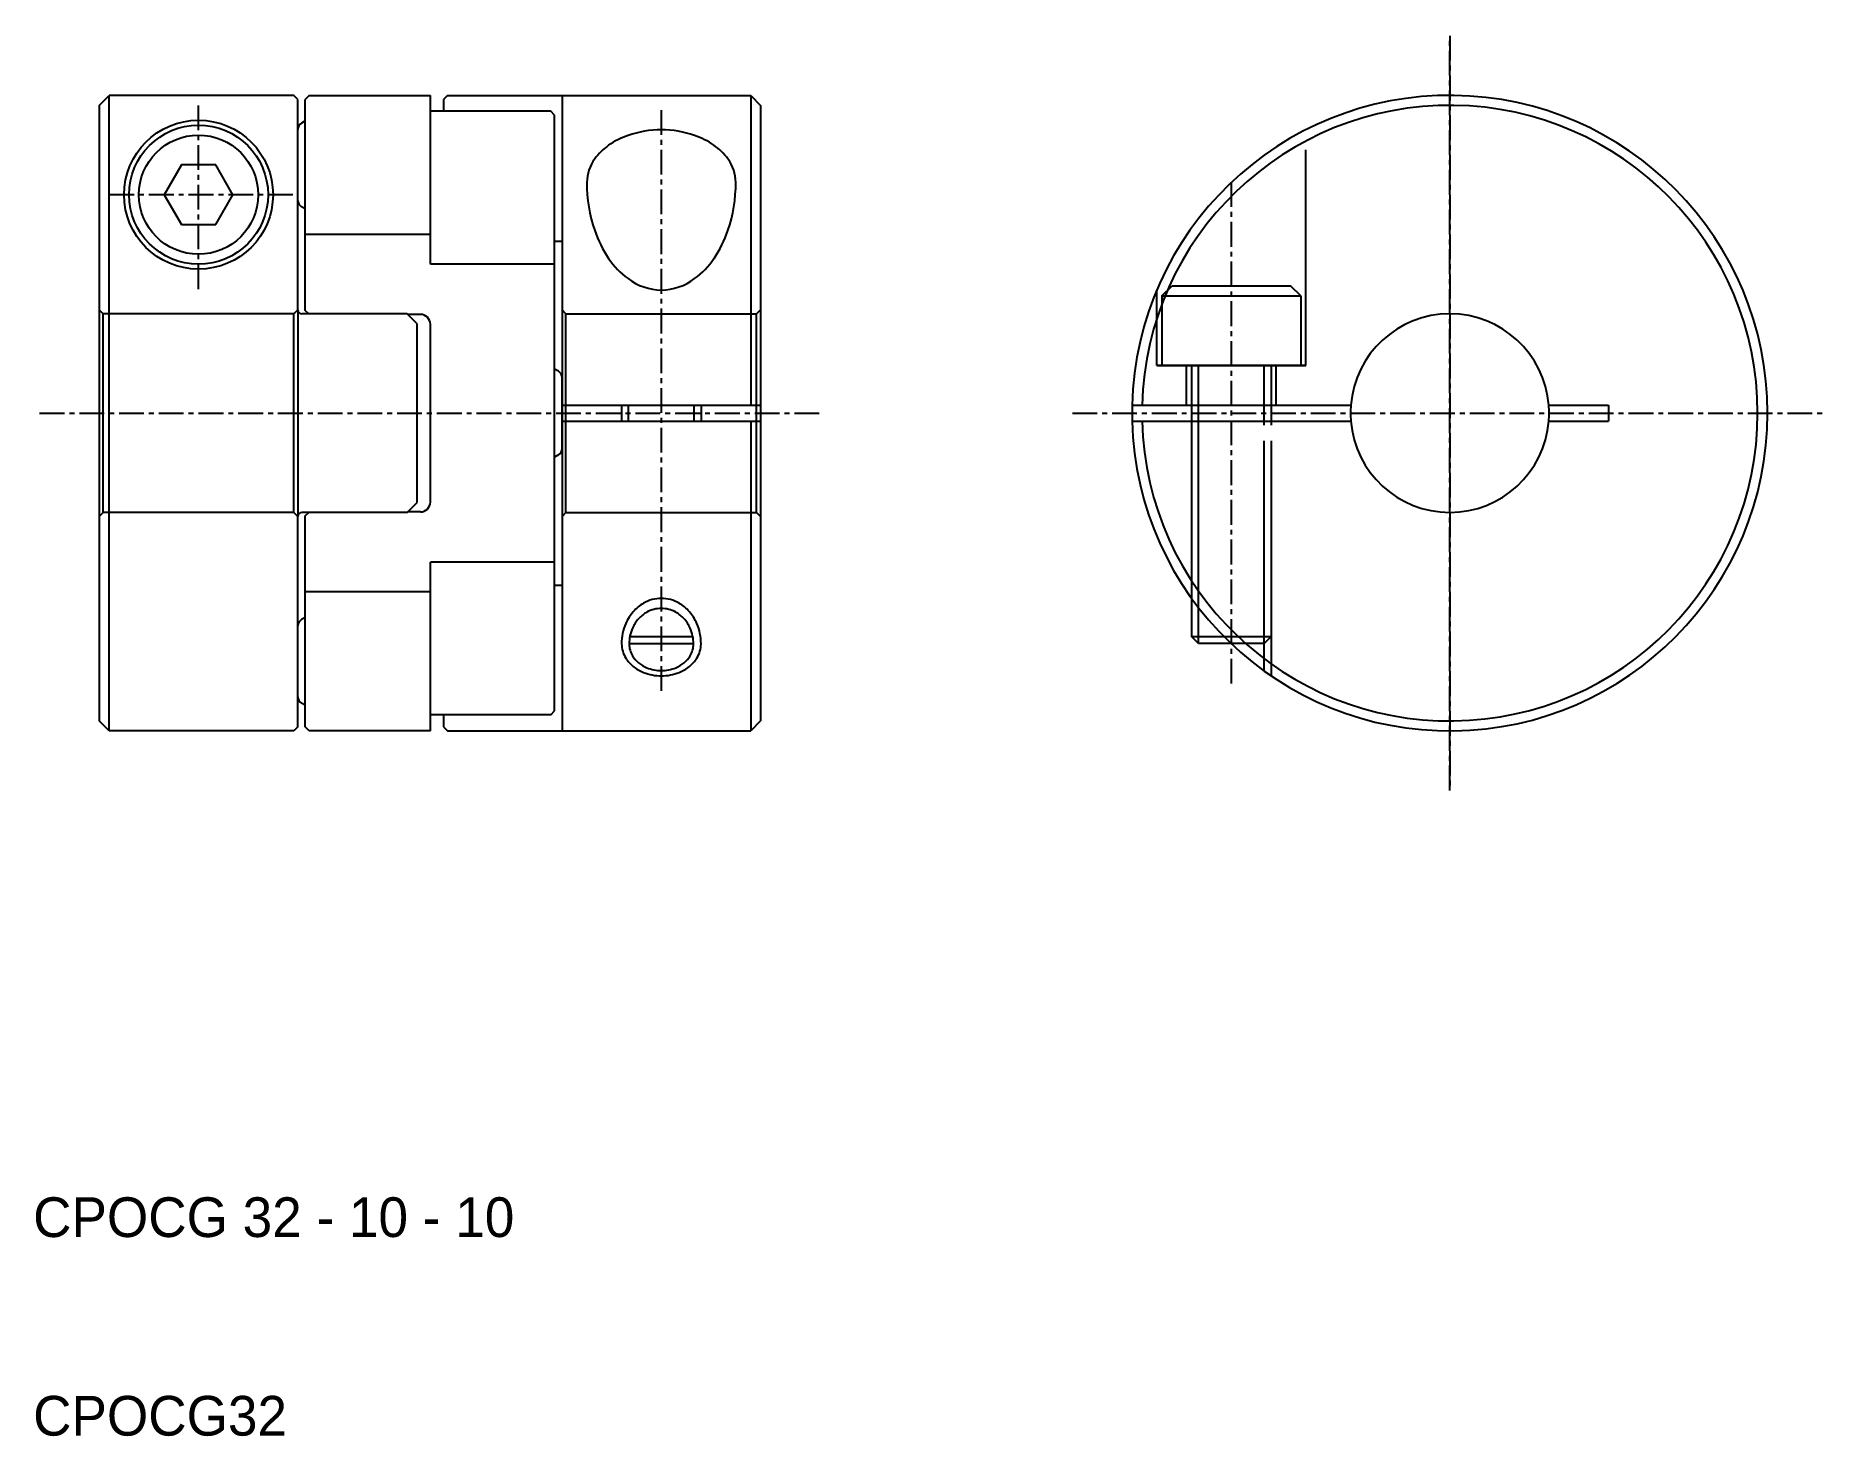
# Model space of a CAD drawing. Extents: x 137.6 to 227.8, y 62 to 132.5.
import ezdxf

# ---------------------------------------------------------------- set-up
doc = ezdxf.new("R2010")
doc.units = 0
doc.linetypes.add('CENTER', pattern=[2, 1.25, -0.25, 0.25, -0.25])
doc.linetypes.add('DASHED', pattern=[19.05, 12.7, -6.35])
doc.layers.get('0').update_dxf_attribs({"linetype": 'CONTINUOUS'})
doc.layers.add('CENTER', color=1, linetype='CENTER')

msp = doc.modelspace()

# ---------------------------------------------------------------- linework, layer by layer
for p, q in [((140.828, 128.97), (141.328, 129.47)), ((141.328, 97.47), (141.328, 129.47)), ((150.628, 129.47), (141.328, 129.47)), ((150.828, 129.27), (150.628, 129.47)), ((150.828, 118.67), (150.828, 129.27)), ((151.398, 129.47), (151.198, 129.27)), ((151.198, 118.645), (151.198, 129.27)), ((151.398, 129.47), (157.498, 129.47)), ((157.498, 128.669), (157.498, 129.47)), ((158.368, 129.47), (158.168, 129.27)), ((158.168, 129.27), (158.168, 128.669)), ((158.368, 129.47), (173.628, 129.47)), ((164.128, 129.47), (164.128, 97.47)), ((173.628, 129.47), (173.628, 113.87)), ((173.628, 129.47), (174.128, 128.97)), ((140.828, 128.97), (140.828, 97.97)), ((151.198, 128.184), (151.013, 128.077)), ((163.558, 128.669), (157.498, 128.669)), ((163.758, 128.469), (163.558, 128.669)), ((163.758, 98.472), (163.758, 128.469)), ((174.128, 128.97), (174.128, 97.97)), ((150.828, 124.184), (150.828, 127.757)), ((144.962, 125.97), (144.096, 124.47)), ((146.694, 125.97), (144.962, 125.97)), ((147.56, 124.47), (146.694, 125.97)), ((144.096, 124.47), (144.962, 122.97)), ((146.694, 122.97), (147.56, 124.47)), ((151.198, 123.757), (151.013, 123.864)), ((144.962, 122.97), (146.694, 122.97)), ((163.758, 122.131), (164.128, 122.131)), ((156.328, 118.47), (151.028, 118.47)), ((151.373, 118.47), (151.198, 118.645)), ((156.828, 117.97), (156.328, 118.47)), ((156.998, 118.445), (156.353, 118.445)), ((156.828, 108.97), (156.828, 117.97)), ((157.498, 108.995), (157.498, 117.945)), ((163.943, 115.577), (163.758, 115.684)), ((164.128, 111.684), (164.128, 115.257)), ((164.128, 113.87), (174.128, 113.87)), ((167.128, 113.87), (167.128, 113.07)), ((171.128, 113.87), (171.128, 113.07)), ((192.833, 113.87), (203.844, 113.87)), ((195.828, 113.87), (195.828, 113.07)), ((199.828, 113.87), (199.828, 113.07)), ((213.812, 113.87), (216.812, 113.87)), ((216.812, 113.87), (216.812, 113.07)), ((164.128, 113.07), (174.128, 113.07)), ((173.628, 113.07), (173.628, 97.47)), ((192.833, 113.07), (203.844, 113.07)), ((213.812, 113.07), (216.812, 113.07)), ((163.943, 111.364), (163.758, 111.257)), ((150.828, 97.67), (150.828, 108.27)), ((156.328, 108.47), (151.028, 108.47)), ((151.198, 108.295), (151.373, 108.47)), ((151.198, 97.67), (151.198, 108.295)), ((156.328, 108.47), (156.828, 108.97)), ((156.998, 108.495), (156.353, 108.495)), ((163.758, 104.81), (164.128, 104.81)), ((195.828, 104.143), (195.828, 102.22)), ((151.198, 103.184), (151.013, 103.077)), ((196.178, 101.87), (196.178, 103.674)), ((150.828, 99.184), (150.828, 102.757)), ((167.542, 102.22), (170.714, 102.22)), ((196.178, 101.87), (195.828, 102.22)), ((195.828, 102.22), (197.451, 102.22)), ((167.507, 101.87), (170.749, 101.87)), ((197.808, 101.87), (196.178, 101.87)), ((151.198, 98.757), (151.013, 98.864)), ((163.558, 98.272), (163.758, 98.472)), ((141.328, 97.47), (140.828, 97.97)), ((150.628, 97.47), (141.328, 97.47)), ((150.828, 97.67), (150.628, 97.47)), ((151.398, 97.47), (151.198, 97.67)), ((157.498, 97.47), (151.398, 97.47)), ((163.558, 98.272), (157.498, 98.272)), ((157.498, 97.47), (157.498, 98.272)), ((158.168, 98.272), (158.168, 97.67)), ((158.168, 97.67), (158.368, 97.47)), ((158.368, 97.47), (173.628, 97.47)), ((174.128, 97.97), (173.628, 97.47))]:
    msp.add_line(p, q)
at = {"color": 3, "linetype": 'DASHED'}
for p, q in [((157.498, 120.97), (157.498, 128.669)), ((201.578, 115.87), (201.578, 126.733)), ((157.498, 122.47), (151.198, 122.47)), ((163.758, 120.97), (157.498, 120.97)), ((194.078, 115.87), (194.078, 119.67)), ((194.328, 119.37), (194.828, 119.87)), ((194.328, 119.37), (194.328, 115.87)), ((194.328, 119.37), (201.328, 119.37)), ((200.828, 119.87), (194.828, 119.87)), ((201.328, 119.37), (200.828, 119.87)), ((201.328, 119.37), (201.328, 115.87)), ((141.028, 118.47), (140.828, 118.67)), ((150.628, 118.47), (141.028, 118.47)), ((141.028, 108.47), (141.028, 118.47)), ((150.628, 118.47), (150.828, 118.67)), ((150.628, 108.47), (150.628, 118.47)), ((150.828, 118.67), (150.828, 108.27)), ((164.328, 118.47), (164.128, 118.67)), ((164.328, 118.47), (173.928, 118.47)), ((164.328, 108.47), (164.328, 118.47)), ((173.928, 118.47), (174.128, 118.67)), ((173.928, 108.47), (173.928, 118.47)), ((194.078, 115.87), (201.578, 115.87)), ((194.078, 115.87), (201.578, 115.87)), ((201.578, 115.87), (194.078, 115.87)), ((195.578, 113.87), (195.578, 115.87)), ((195.828, 115.87), (195.828, 113.87)), ((196.178, 113.87), (196.178, 115.87)), ((199.478, 113.87), (199.478, 115.87)), ((199.828, 115.87), (199.828, 113.87)), ((200.078, 113.87), (200.078, 115.87)), ((195.828, 113.07), (195.828, 104.143)), ((196.178, 103.674), (196.178, 113.07)), ((199.478, 112.87), (199.478, 113.07)), ((199.828, 113.07), (199.828, 112.87)), ((199.478, 100.487), (199.478, 112.07)), ((199.828, 112.07), (199.828, 100.242)), ((140.828, 108.27), (141.028, 108.47)), ((150.628, 108.47), (141.028, 108.47)), ((150.828, 108.27), (150.628, 108.47)), ((164.328, 108.47), (164.128, 108.27)), ((164.328, 108.47), (173.928, 108.47)), ((173.928, 108.47), (174.128, 108.27)), ((163.758, 105.97), (157.498, 105.97)), ((157.498, 98.272), (157.498, 105.97)), ((157.498, 104.47), (151.198, 104.47)), ((197.451, 102.22), (199.828, 102.22)), ((199.828, 102.22), (199.478, 101.87)), ((199.478, 101.87), (197.808, 101.87))]:
    msp.add_line(p, q, dxfattribs=at)
at = {"color": 3}
for p, q in [((167.478, 113.07), (167.478, 113.87)), ((170.778, 113.07), (170.778, 113.87)), ((196.178, 113.07), (196.178, 113.87)), ((199.478, 113.07), (199.478, 113.87))]:
    msp.add_line(p, q, dxfattribs=at)
for radius in [3.75, 3.5, 3]:
    msp.add_circle((145.828, 124.47), radius)
for centre, radius, start, end in [((208.828, 113.47), 16, 181.43254, 178.56746), ((151.198, 127.757), 0.37, 119.99981, 180), ((208.828, 113.47), 15.5, 181.47877, 178.52123), ((168.76, 123.672), 4.003, 109.08676, 124.78979), ((169.111, 122.657), 5.076, 89.8107, 109.08676), ((169.145, 122.657), 5.076, 70.91324, 90.1893), ((169.496, 123.672), 4.003, 55.21021, 70.91324), ((167.417, 125.064), 2.039, 143.6825, 179.29731), ((168.135, 124.561), 2.915, 124.6681, 144.0751), ((170.122, 124.561), 2.915, 35.9249, 55.3319), ((170.839, 125.064), 2.039, 0.70265, 36.31745), ((172.84, 125.064), 7.462, 179.80725, 198.74816), ((165.416, 125.064), 7.462, 341.25184, 0.19275), ((151.198, 124.184), 0.37, 180, 239.99995), ((171.292, 124.538), 5.827, 198.74643, 214.26974), ((166.965, 124.538), 5.827, 325.73026, 341.25357), ((169.934, 123.602), 4.177, 214.13651, 233.53031), ((168.322, 123.602), 4.177, 306.46969, 325.86349), ((169.166, 122.526), 2.856, 233.09377, 269.23275), ((169.09, 122.526), 2.856, 270.76727, 306.90623), ((151.028, 118.67), 0.2, 180, 270), ((156.998, 117.945), 0.5, 0, 90), ((208.828, 113.47), 5, 4.58857, 175.41143), ((163.758, 115.257), 0.37, 0, 60.00019), ((208.828, 113.47), 16, 178.56746, 181.43254), ((208.828, 113.47), 5, 175.41143, 184.58857), ((208.828, 113.47), 5, 355.41143, 4.58857), ((208.828, 113.47), 5, 184.58857, 355.41143), ((163.758, 111.684), 0.37, 300.00005, 0), ((151.028, 108.27), 0.2, 90, 180), ((156.998, 108.995), 0.5, 270, 0), ((169.251, 102.14), 2.034, 120.01278, 139.08935), ((169.134, 102.347), 1.796, 90.18266, 120.08815), ((169.122, 102.347), 1.796, 59.91185, 89.81734), ((169.005, 102.14), 2.034, 40.91065, 59.98722), ((151.198, 102.757), 0.37, 119.99981, 180), ((169.697, 101.856), 2.569, 156.60695, 180.10945), ((169.459, 101.958), 2.31, 139.06879, 156.58703), ((169.31, 101.913), 1.791, 137.88546, 155.69646), ((169.196, 102.016), 1.636, 118.97479, 137.89568), ((169.131, 102.135), 1.501, 90.11992, 119.02044), ((169.125, 102.135), 1.501, 60.97956, 89.88008), ((169.061, 102.016), 1.636, 42.10432, 61.02521), ((168.946, 101.913), 1.791, 24.30354, 42.11454), ((168.797, 101.958), 2.31, 23.41297, 40.93121), ((168.559, 101.856), 2.569, 359.8906, 23.3931), ((169.441, 101.854), 1.934, 155.71438, 180.0833), ((168.815, 101.854), 1.934, 359.9167, 24.28562), ((168.489, 101.859), 1.36, 180.3397, 212.35187), ((168.757, 102.024), 1.675, 212.19093, 231.4953), ((168.668, 101.857), 1.161, 180.27747, 211.51145), ((168.861, 101.972), 1.385, 211.38601, 230.62143), ((169.396, 101.972), 1.385, 309.37857, 328.61399), ((169.5, 102.024), 1.675, 308.5047, 327.80907), ((169.589, 101.857), 1.161, 328.48855, 359.72253), ((169.768, 101.859), 1.36, 327.64805, 359.66024), ((168.99, 102.315), 2.048, 231.44466, 248.31591), ((169.029, 102.175), 1.649, 230.58314, 247.69782), ((169.122, 102.647), 2.405, 248.33266, 270.15006), ((169.124, 102.407), 1.9, 247.71661, 270.13685), ((169.133, 102.407), 1.9, 269.86315, 292.28339), ((169.134, 102.647), 2.405, 269.84994, 291.66734), ((169.227, 102.175), 1.649, 292.30218, 309.41686), ((169.266, 102.315), 2.048, 291.68409, 308.55534), ((151.198, 99.184), 0.37, 180, 239.99995)]:
    msp.add_arc(centre, radius, start, end)
at = {"layer": 'CENTER'}
for p, q in [((208.828, 132.47), (208.828, 94.47)), ((208.828, 94.47), (208.828, 132.47)), ((145.828, 119.72), (145.828, 129.22)), ((169.128, 128.733), (169.128, 99.242)), ((150.578, 124.47), (141.078, 124.47)), ((197.828, 99.851), (197.828, 125.089)), ((137.828, 113.47), (177.128, 113.47)), ((189.828, 113.47), (227.828, 113.47)), ((189.828, 113.47), (227.828, 113.47))]:
    msp.add_line(p, q, dxfattribs=at)

# ---------------------------------------------------------------- texts
for s, p in [('CPOCG 32 - 10 - 10', (137.499, 71.982)), ('CPOCG32', (137.499, 61.982))]:
    msp.add_text(s, height=2).set_placement(p)

doc.saveas('drawing.dxf')
